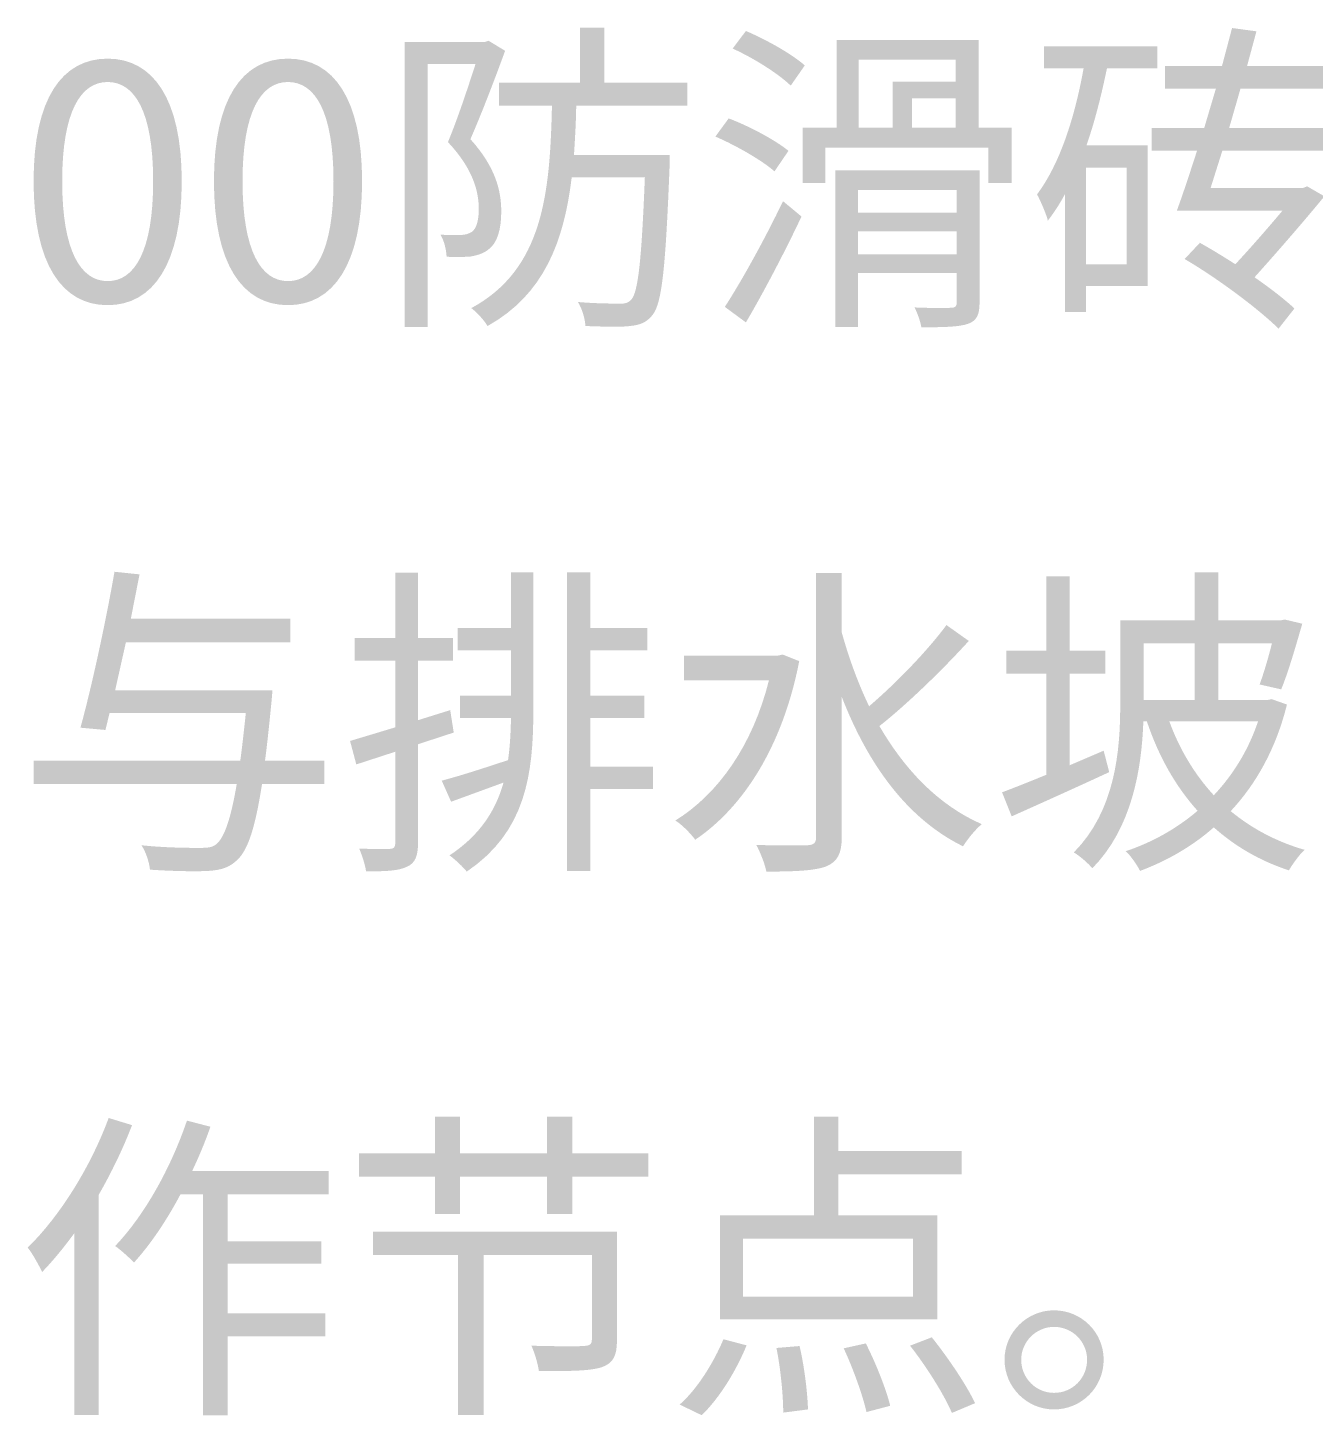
# Model space of a CAD drawing. Header units: millimetres. Extents: x -4600 to 229000, y -4300 to 19460.
# Drawn here: x 141362 to 142497, y 12972 to 14196 of the extents above; entities that cross this region are included whole.
import ezdxf

# ---------------------------------------------------------------- set-up
doc = ezdxf.new("R2010")
doc.units = ezdxf.units.MM
doc.header["$LTSCALE"] = 100
doc.layers.add('R2-LEGEND', color=7, linetype='Continuous', lineweight=18)

# ---------------------------------------------------------------- blocks, each defined once
blk = doc.blocks.new('A04_SHEET')
at = {"layer": 'R2-LEGEND'}
h = blk.add_hatch(color=256, dxfattribs=at)
edge = h.paths.add_edge_path()
edge.add_line((21848.5, 14195.9), (21848.5, 14147.5))
edge.add_line((21848.5, 14147.5), (21777.2, 14147.5))
edge.add_line((21777.2, 14147.5), (21777.2, 14127.2))
edge.add_line((21777.2, 14127.2), (21823.9, 14127.2))
edge.add_spline(control_points=[(21823.9, 14127.2), (21822.1, 14050.4), (21816.4, 13983.1), (21752.8, 13948.7)], knot_values=[0, 0, 0, 0, 1, 1, 1, 1], degree=3, periodic=0)
edge.add_spline(control_points=[(21752.8, 13948.7), (21757.7, 13945), (21764.3, 13937.8), (21767.1, 13932.9)], knot_values=[0, 0, 0, 0, 1, 1, 1, 1], degree=3, periodic=0)
edge.add_spline(control_points=[(21767.1, 13932.9), (21817, 13960.7), (21834.5, 14007.7), (21841.3, 14063.9)], knot_values=[0, 0, 0, 0, 1, 1, 1, 1], degree=3, periodic=0)
edge.add_line((21841.3, 14063.9), (21905.8, 14063.9))
edge.add_spline(control_points=[(21905.8, 14063.9), (21902.9, 13990.2), (21899.8, 13962.7), (21893.8, 13956.1)], knot_values=[0, 0, 0, 0, 1, 1, 1, 1], degree=3, periodic=0)
edge.add_spline(control_points=[(21893.8, 13956.1), (21890.9, 13953.3), (21888.3, 13952.4), (21883.2, 13952.7)], knot_values=[0, 0, 0, 0, 1, 1, 1, 1], degree=3, periodic=0)
edge.add_spline(control_points=[(21883.2, 13952.7), (21877.4, 13952.7), (21862.5, 13952.7), (21846.8, 13954.1)], knot_values=[0, 0, 0, 0, 1, 1, 1, 1], degree=3, periodic=0)
edge.add_spline(control_points=[(21846.8, 13954.1), (21850.5, 13948.1), (21853.1, 13939.2), (21853.4, 13932.9)], knot_values=[0, 0, 0, 0, 1, 1, 1, 1], degree=3, periodic=0)
edge.add_spline(control_points=[(21853.4, 13932.9), (21868.6, 13932.4), (21884.3, 13931.8), (21892.6, 13932.9)], knot_values=[0, 0, 0, 0, 1, 1, 1, 1], degree=3, periodic=0)
edge.add_spline(control_points=[(21892.6, 13932.9), (21901.5, 13933.8), (21906.9, 13935.8), (21912.4, 13942.4), (21921, 13952.7), (21924.1, 13984.8), (21927.6, 14073.6)], knot_values=[0, 0, 0, 0, 1, 1, 1, 2, 2, 2, 2], degree=3, periodic=0)
edge.add_spline(control_points=[(21927.6, 14073.6), (21927.6, 14076.8), (21927.6, 14083.6), (21927.6, 14083.6)], knot_values=[0, 0, 0, 0, 1, 1, 1, 1], degree=3, periodic=0)
edge.add_line((21927.6, 14083.6), (21843.3, 14083.6))
edge.add_spline(control_points=[(21843.3, 14083.6), (21844.2, 14097.7), (21845.1, 14112.3), (21845.3, 14127.2)], knot_values=[0, 0, 0, 0, 1, 1, 1, 1], degree=3, periodic=0)
edge.add_line((21845.3, 14127.2), (21943.3, 14127.2))
edge.add_line((21943.3, 14127.2), (21943.3, 14147.5))
edge.add_line((21943.3, 14147.5), (21870, 14147.5))
edge.add_line((21870, 14147.5), (21870, 14195.9))
edge.add_line((21870, 14195.9), (21848.5, 14195.9))
h = blk.add_hatch(color=256, dxfattribs=at)
edge = h.paths.add_edge_path()
edge.add_line((22352.7, 14107.4), (22352.7, 14087.4))
edge.add_line((22352.7, 14087.4), (22392.6, 14087.4))
edge.add_spline(control_points=[(22392.6, 14087.4), (22386.2, 14067.6), (22380.2, 14049.3), (22374.8, 14034.6)], knot_values=[0, 0, 0, 0, 1, 1, 1, 1], degree=3, periodic=0)
edge.add_line((22374.8, 14034.6), (22467.9, 14034.6))
edge.add_spline(control_points=[(22467.9, 14034.6), (22455.9, 14020.3), (22440.7, 14002.8), (22426.4, 13987.4)], knot_values=[0, 0, 0, 0, 1, 1, 1, 1], degree=3, periodic=0)
edge.add_spline(control_points=[(22426.4, 13987.4), (22416, 13994), (22405.4, 14000.6), (22395.1, 14006.3)], knot_values=[0, 0, 0, 0, 1, 1, 1, 1], degree=3, periodic=0)
edge.add_line((22395.1, 14006.3), (22381.7, 13992))
edge.add_spline(control_points=[(22381.7, 13992), (22411.5, 13974.5), (22447, 13947.8), (22464.5, 13930.6)], knot_values=[0, 0, 0, 0, 1, 1, 1, 1], degree=3, periodic=0)
edge.add_line((22464.5, 13930.6), (22478.5, 13948.4))
edge.add_spline(control_points=[(22478.5, 13948.4), (22469.9, 13956.4), (22457.3, 13966.2), (22443.3, 13975.9)], knot_values=[0, 0, 0, 0, 1, 1, 1, 1], degree=3, periodic=0)
edge.add_spline(control_points=[(22443.3, 13975.9), (22464.7, 13999.7), (22488.2, 14026.9), (22504.9, 14047.3)], knot_values=[0, 0, 0, 0, 1, 1, 1, 1], degree=3, periodic=0)
edge.add_line((22504.9, 14047.3), (22489.7, 14056.1))
edge.add_line((22489.7, 14056.1), (22486.2, 14054.7))
edge.add_line((22486.2, 14054.7), (22404.6, 14054.7))
edge.add_line((22404.6, 14054.7), (22414.9, 14087.4))
edge.add_line((22414.9, 14087.4), (22518, 14087.4))
edge.add_line((22518, 14087.4), (22518, 14107.4))
edge.add_line((22518, 14107.4), (22420.9, 14107.4))
edge.add_line((22420.9, 14107.4), (22430.9, 14142.1))
edge.add_line((22430.9, 14142.1), (22508.9, 14142.1))
edge.add_line((22508.9, 14142.1), (22508.9, 14162.1))
edge.add_line((22508.9, 14162.1), (22436.7, 14162.1))
edge.add_line((22436.7, 14162.1), (22445, 14192.8))
edge.add_line((22445, 14192.8), (22423.5, 14195.7))
edge.add_line((22423.5, 14195.7), (22414.6, 14162.1))
edge.add_line((22414.6, 14162.1), (22364.5, 14162.1))
edge.add_line((22364.5, 14162.1), (22364.5, 14142.1))
edge.add_line((22364.5, 14142.1), (22409.2, 14142.1))
edge.add_line((22409.2, 14142.1), (22398.9, 14107.4))
edge.add_line((22398.9, 14107.4), (22352.7, 14107.4))
h = blk.add_hatch(color=256, dxfattribs=at)
edge = h.paths.add_edge_path()
edge.add_line((21694.1, 14183.3), (21694.1, 13932.1))
edge.add_line((21694.1, 13932.1), (21714.4, 13932.1))
edge.add_line((21714.4, 13932.1), (21714.4, 14163.9))
edge.add_line((21714.4, 14163.9), (21756.5, 14163.9))
edge.add_spline(control_points=[(21756.5, 14163.9), (21749.9, 14143.5), (21741.1, 14116.6), (21732.2, 14095.1)], knot_values=[0, 0, 0, 0, 1, 1, 1, 1], degree=3, periodic=0)
edge.add_spline(control_points=[(21732.2, 14095.1), (21754, 14071.9), (21759.4, 14052.1), (21759.4, 14036.1), (21759.4, 14027.2), (21757.7, 14019.2), (21753.4, 14016)], knot_values=[0, 0, 0, 0, 1, 1, 1, 2, 2, 2, 2], degree=3, periodic=0)
edge.add_spline(control_points=[(21753.4, 14016), (21750.5, 14014.3), (21747.4, 14013.2), (21743.6, 14013.2), (21738.5, 14013.2), (21732.5, 14013.2), (21725.6, 14013.4)], knot_values=[0, 0, 0, 0, 1, 1, 1, 2, 2, 2, 2], degree=3, periodic=0)
edge.add_spline(control_points=[(21725.6, 14013.4), (21729, 14008), (21730.8, 13999.7), (21731, 13994)], knot_values=[0, 0, 0, 0, 1, 1, 1, 1], degree=3, periodic=0)
edge.add_spline(control_points=[(21731, 13994), (21737.9, 13993.7), (21745.6, 13993.7), (21752, 13994.2)], knot_values=[0, 0, 0, 0, 1, 1, 1, 1], degree=3, periodic=0)
edge.add_spline(control_points=[(21752, 13994.2), (21757.7, 13995.1), (21763.1, 13996.8), (21767.4, 14000)], knot_values=[0, 0, 0, 0, 1, 1, 1, 1], degree=3, periodic=0)
edge.add_spline(control_points=[(21767.4, 14000), (21775.7, 14005.7), (21779.2, 14018), (21779.2, 14033.8), (21779.2, 14052.1), (21774.3, 14073), (21752, 14097.7)], knot_values=[0, 0, 0, 0, 1, 1, 1, 2, 2, 2, 2], degree=3, periodic=0)
edge.add_spline(control_points=[(21752, 14097.7), (21762.3, 14121.2), (21773.7, 14151.2), (21782.6, 14175.6)], knot_values=[0, 0, 0, 0, 1, 1, 1, 1], degree=3, periodic=0)
edge.add_line((21782.6, 14175.6), (21768, 14184.5))
edge.add_line((21768, 14184.5), (21764.6, 14183.3))
edge.add_line((21764.6, 14183.3), (21694.1, 14183.3))
h = blk.add_hatch(color=256, dxfattribs=at)
edge = h.paths.add_edge_path()
edge.add_spline(control_points=[(21983.2, 14177.6), (22001.5, 14169.3), (22023.5, 14155.5), (22034.4, 14144.9)], knot_values=[0, 0, 0, 0, 1, 1, 1, 1], degree=3, periodic=0)
edge.add_line((22034.4, 14144.9), (22046.8, 14162.7))
edge.add_spline(control_points=[(22046.8, 14162.7), (22035.6, 14172.7), (22013.2, 14185.3), (21994.9, 14193.1)], knot_values=[0, 0, 0, 0, 1, 1, 1, 1], degree=3, periodic=0)
edge.add_line((21994.9, 14193.1), (21983.2, 14177.6))
h = blk.add_hatch(color=256, dxfattribs=at)
h.paths.add_polyline_path([(22074.8, 14185.1), (22074.8, 14107.7), (22045, 14107.7), (22045, 14059), (22064.8, 14059), (22064.8, 14090.2), (22208.6, 14090.2), (22208.6, 14059), (22229.2, 14059), (22229.2, 14107.7), (22200, 14107.7), (22200, 14185.1), (22074.8, 14185.1)])
h.paths.add_polyline_path([(22124.4, 14148.4), (22124.4, 14107.7), (22094.3, 14107.7), (22094.3, 14167.9), (22179.7, 14167.9), (22179.7, 14148.4), (22124.4, 14148.4)], flags=0)
h.paths.add_polyline_path([(22141.3, 14107.7), (22141.3, 14133.8), (22179.7, 14133.8), (22179.7, 14107.7), (22141.3, 14107.7)], flags=0)
h = blk.add_hatch(color=256, dxfattribs=at)
edge = h.paths.add_edge_path()
edge.add_line((22257.6, 14179.6), (22257.6, 14160.1))
edge.add_line((22257.6, 14160.1), (22292.6, 14160.1))
edge.add_spline(control_points=[(22292.6, 14160.1), (22284.8, 14116.6), (22271.7, 14075.9), (22251.6, 14049)], knot_values=[0, 0, 0, 0, 1, 1, 1, 1], degree=3, periodic=0)
edge.add_spline(control_points=[(22251.6, 14049), (22254.7, 14043.2), (22259.9, 14031.2), (22261.1, 14025.8)], knot_values=[0, 0, 0, 0, 1, 1, 1, 1], degree=3, periodic=0)
edge.add_spline(control_points=[(22261.1, 14025.8), (22266.5, 14032.9), (22271.7, 14040.7), (22276.2, 14049.3)], knot_values=[0, 0, 0, 0, 1, 1, 1, 1], degree=3, periodic=0)
edge.add_line((22276.2, 14049.3), (22276.2, 13945.3))
edge.add_line((22276.2, 13945.3), (22294.6, 13945.3))
edge.add_line((22294.6, 13945.3), (22294.6, 13968.2))
edge.add_line((22294.6, 13968.2), (22349, 13968.2))
edge.add_line((22349, 13968.2), (22349, 14092.2))
edge.add_line((22349, 14092.2), (22295.1, 14092.2))
edge.add_spline(control_points=[(22295.1, 14092.2), (22302.6, 14113.4), (22308.3, 14136.6), (22313.2, 14160.1)], knot_values=[0, 0, 0, 0, 1, 1, 1, 1], degree=3, periodic=0)
edge.add_line((22313.2, 14160.1), (22357.6, 14160.1))
edge.add_line((22357.6, 14160.1), (22357.6, 14179.6))
edge.add_line((22357.6, 14179.6), (22257.6, 14179.6))
h.paths.add_polyline_path([(22294.6, 14072.7), (22330.7, 14072.7), (22330.7, 13987.4), (22294.6, 13987.4), (22294.6, 14072.7)], flags=0)
h = blk.add_hatch(color=256, dxfattribs=at)
edge = h.paths.add_edge_path()
edge.add_spline(control_points=[(21432.2, 13951.3), (21472, 13951.3), (21497.5, 13987.4), (21497.5, 14060.7), (21497.5, 14133.5), (21472, 14168.7), (21432.2, 14168.7), (21392.1, 14168.7), (21366.9, 14133.5), (21366.9, 14060.7), (21366.9, 13987.4), (21392.1, 13951.3), (21432.2, 13951.3)], knot_values=[0, 0, 0, 0, 1, 1, 1, 2, 2, 2, 3, 3, 3, 4, 4, 4, 4], degree=3, periodic=0)
edge = h.paths.add_edge_path(flags=0)
edge.add_spline(control_points=[(21432.2, 13972.5), (21408.4, 13972.5), (21392.1, 13999.1), (21392.1, 14060.7), (21392.1, 14122), (21408.4, 14148.1), (21432.2, 14148.1), (21456, 14148.1), (21472.3, 14122), (21472.3, 14060.7), (21472.3, 13999.1), (21456, 13972.5), (21432.2, 13972.5)], knot_values=[0, 0, 0, 0, 1, 1, 1, 2, 2, 2, 3, 3, 3, 4, 4, 4, 4], degree=3, periodic=0)
h = blk.add_hatch(color=256, dxfattribs=at)
edge = h.paths.add_edge_path()
edge.add_spline(control_points=[(21591.2, 13951.3), (21631.1, 13951.3), (21656.5, 13987.4), (21656.5, 14060.7), (21656.5, 14133.5), (21631.1, 14168.7), (21591.2, 14168.7), (21551.1, 14168.7), (21525.9, 14133.5), (21525.9, 14060.7), (21525.9, 13987.4), (21551.1, 13951.3), (21591.2, 13951.3)], knot_values=[0, 0, 0, 0, 1, 1, 1, 2, 2, 2, 3, 3, 3, 4, 4, 4, 4], degree=3, periodic=0)
edge = h.paths.add_edge_path(flags=0)
edge.add_spline(control_points=[(21591.2, 13972.5), (21567.4, 13972.5), (21551.1, 13999.1), (21551.1, 14060.7), (21551.1, 14122), (21567.4, 14148.1), (21591.2, 14148.1), (21615, 14148.1), (21631.3, 14122), (21631.3, 14060.7), (21631.3, 13999.1), (21615, 13972.5), (21591.2, 13972.5)], knot_values=[0, 0, 0, 0, 1, 1, 1, 2, 2, 2, 3, 3, 3, 4, 4, 4, 4], degree=3, periodic=0)
h = blk.add_hatch(color=256, dxfattribs=at)
edge = h.paths.add_edge_path()
edge.add_spline(control_points=[(21968, 14100), (21986.6, 14091.9), (22008.9, 14079.1), (22020.1, 14069.3)], knot_values=[0, 0, 0, 0, 1, 1, 1, 1], degree=3, periodic=0)
edge.add_line((22020.1, 14069.3), (22032.4, 14087.4))
edge.add_spline(control_points=[(22032.4, 14087.4), (22021, 14096.8), (21998, 14109.1), (21979.7, 14116)], knot_values=[0, 0, 0, 0, 1, 1, 1, 1], degree=3, periodic=0)
edge.add_line((21979.7, 14116), (21968, 14100))
h = blk.add_hatch(color=256, dxfattribs=at)
edge = h.paths.add_edge_path()
edge.add_line((22073.7, 14070.2), (22073.7, 13932.1))
edge.add_line((22073.7, 13932.1), (22093.7, 13932.1))
edge.add_line((22093.7, 13932.1), (22093.7, 13979.6))
edge.add_line((22093.7, 13979.6), (22180.8, 13979.6))
edge.add_line((22180.8, 13979.6), (22180.8, 13953.9))
edge.add_spline(control_points=[(22180.8, 13953.9), (22180.8, 13950.1), (22179.4, 13949), (22175.7, 13949)], knot_values=[0, 0, 0, 0, 1, 1, 1, 1], degree=3, periodic=0)
edge.add_spline(control_points=[(22175.7, 13949), (22171.7, 13948.7), (22157.9, 13948.7), (22143.6, 13949.3)], knot_values=[0, 0, 0, 0, 1, 1, 1, 1], degree=3, periodic=0)
edge.add_spline(control_points=[(22143.6, 13949.3), (22146.2, 13944.1), (22148.7, 13937), (22149.6, 13931.8)], knot_values=[0, 0, 0, 0, 1, 1, 1, 1], degree=3, periodic=0)
edge.add_spline(control_points=[(22149.6, 13931.8), (22170.2, 13931.8), (22182.8, 13932.1), (22190.9, 13934.9), (22198.6, 13937.8), (22200.9, 13943), (22200.9, 13953.9)], knot_values=[0, 0, 0, 0, 1, 1, 1, 2, 2, 2, 2], degree=3, periodic=0)
edge.add_line((22200.9, 13953.9), (22200.9, 14070.2))
edge.add_line((22200.9, 14070.2), (22073.7, 14070.2))
h.paths.add_polyline_path([(22093.7, 14016.3), (22180.8, 14016.3), (22180.8, 13996), (22093.7, 13996), (22093.7, 14016.3)], flags=0)
h.paths.add_polyline_path([(22093.7, 14032.9), (22093.7, 14053), (22180.8, 14053), (22180.8, 14032.9), (22093.7, 14032.9)], flags=0)
h = blk.add_hatch(color=256, dxfattribs=at)
edge = h.paths.add_edge_path()
edge.add_line((21976.3, 13949.8), (21994.9, 13936.1))
edge.add_spline(control_points=[(21994.9, 13936.1), (22010.7, 13963), (22029.6, 13999.1), (22043.9, 14029.5)], knot_values=[0, 0, 0, 0, 1, 1, 1, 1], degree=3, periodic=0)
edge.add_line((22043.9, 14029.5), (22027.6, 14043))
edge.add_spline(control_points=[(22027.6, 14043), (22011.8, 14010), (21990.9, 13972.2), (21976.3, 13949.8)], knot_values=[0, 0, 0, 0, 1, 1, 1, 1], degree=3, periodic=0)
h = blk.add_hatch(color=256, dxfattribs=at)
edge = h.paths.add_edge_path()
edge.add_spline(control_points=[(21438.2, 13716.2), (21430.8, 13673.3), (21417.9, 13613.7), (21408.2, 13578.7)], knot_values=[0, 0, 0, 0, 1, 1, 1, 1], degree=3, periodic=0)
edge.add_line((21408.2, 13578.7), (21430.2, 13576.7))
edge.add_line((21430.2, 13576.7), (21433.9, 13591.6))
edge.add_line((21433.9, 13591.6), (21554, 13591.6))
edge.add_spline(control_points=[(21554, 13591.6), (21552.3, 13575.6), (21550.8, 13561.8), (21549.1, 13549.5)], knot_values=[0, 0, 0, 0, 1, 1, 1, 1], degree=3, periodic=0)
edge.add_line((21549.1, 13549.5), (21366.9, 13549.5))
edge.add_line((21366.9, 13549.5), (21366.9, 13529.1))
edge.add_line((21366.9, 13529.1), (21546, 13529.1))
edge.add_spline(control_points=[(21546, 13529.1), (21540.8, 13498.2), (21535.1, 13482.2), (21528.2, 13476.1)], knot_values=[0, 0, 0, 0, 1, 1, 1, 1], degree=3, periodic=0)
edge.add_spline(control_points=[(21528.2, 13476.1), (21524.5, 13473), (21520.5, 13472.7), (21513.3, 13472.7), (21505.3, 13472.7), (21483.8, 13472.7), (21462, 13475)], knot_values=[0, 0, 0, 0, 1, 1, 1, 2, 2, 2, 2], degree=3, periodic=0)
edge.add_spline(control_points=[(21462, 13475), (21466, 13469), (21468.9, 13459.8), (21469.5, 13453.5)], knot_values=[0, 0, 0, 0, 1, 1, 1, 1], degree=3, periodic=0)
edge.add_spline(control_points=[(21469.5, 13453.5), (21490.1, 13452.1), (21510.7, 13451.8), (21521, 13452.4)], knot_values=[0, 0, 0, 0, 1, 1, 1, 1], degree=3, periodic=0)
edge.add_spline(control_points=[(21521, 13452.4), (21532.5, 13453.2), (21539.4, 13455.2), (21546.8, 13462.4), (21556, 13471.3), (21562.3, 13490.5), (21568.3, 13529.1)], knot_values=[0, 0, 0, 0, 1, 1, 1, 2, 2, 2, 2], degree=3, periodic=0)
edge.add_line((21568.3, 13529.1), (21623.3, 13529.1))
edge.add_line((21623.3, 13529.1), (21623.3, 13549.5))
edge.add_line((21623.3, 13549.5), (21570.9, 13549.5))
edge.add_spline(control_points=[(21570.9, 13549.5), (21572.9, 13564.4), (21574.6, 13581.3), (21576.6, 13601.1), (21576.9, 13604.2), (21577.5, 13611.7), (21577.5, 13611.7)], knot_values=[0, 0, 0, 0, 1, 1, 1, 2, 2, 2, 2], degree=3, periodic=0)
edge.add_line((21577.5, 13611.7), (21438.8, 13611.7))
edge.add_line((21438.8, 13611.7), (21448.3, 13654.1))
edge.add_line((21448.3, 13654.1), (21593.2, 13654.1))
edge.add_line((21593.2, 13654.1), (21593.2, 13674.7))
edge.add_line((21593.2, 13674.7), (21452.6, 13674.7))
edge.add_line((21452.6, 13674.7), (21460.3, 13713.9))
edge.add_line((21460.3, 13713.9), (21438.2, 13716.2))
h = blk.add_hatch(color=256, dxfattribs=at)
edge = h.paths.add_edge_path()
edge.add_line((21685.8, 13715.4), (21685.8, 13657.8))
edge.add_line((21685.8, 13657.8), (21650, 13657.8))
edge.add_line((21650, 13657.8), (21650, 13637.7))
edge.add_line((21650, 13637.7), (21685.8, 13637.7))
edge.add_line((21685.8, 13637.7), (21685.8, 13579))
edge.add_line((21685.8, 13579), (21645.9, 13567))
edge.add_line((21645.9, 13567), (21651.4, 13546.3))
edge.add_line((21651.4, 13546.3), (21685.8, 13557.5))
edge.add_line((21685.8, 13557.5), (21685.8, 13477))
edge.add_spline(control_points=[(21685.8, 13477), (21685.8, 13473), (21684.3, 13471.8), (21680.9, 13471.8)], knot_values=[0, 0, 0, 0, 1, 1, 1, 1], degree=3, periodic=0)
edge.add_spline(control_points=[(21680.9, 13471.8), (21677.5, 13471.6), (21666.3, 13471.6), (21654, 13472.1)], knot_values=[0, 0, 0, 0, 1, 1, 1, 1], degree=3, periodic=0)
edge.add_spline(control_points=[(21654, 13472.1), (21656.5, 13466.1), (21659.4, 13457.2), (21660, 13452.1)], knot_values=[0, 0, 0, 0, 1, 1, 1, 1], degree=3, periodic=0)
edge.add_spline(control_points=[(21660, 13452.1), (21678.3, 13451.8), (21689.2, 13452.7), (21696.1, 13456.1)], knot_values=[0, 0, 0, 0, 1, 1, 1, 1], degree=3, periodic=0)
edge.add_spline(control_points=[(21696.1, 13456.1), (21703.2, 13459.2), (21705.8, 13465.3), (21705.8, 13477)], knot_values=[0, 0, 0, 0, 1, 1, 1, 1], degree=3, periodic=0)
edge.add_line((21705.8, 13477), (21705.8, 13564.1))
edge.add_line((21705.8, 13564.1), (21737.3, 13574.4))
edge.add_line((21737.3, 13574.4), (21734.2, 13594.2))
edge.add_line((21734.2, 13594.2), (21705.8, 13585.3))
edge.add_line((21705.8, 13585.3), (21705.8, 13637.7))
edge.add_line((21705.8, 13637.7), (21736.8, 13637.7))
edge.add_line((21736.8, 13637.7), (21736.8, 13657.8))
edge.add_line((21736.8, 13657.8), (21705.8, 13657.8))
edge.add_line((21705.8, 13657.8), (21705.8, 13715.4))
edge.add_line((21705.8, 13715.4), (21685.8, 13715.4))
h = blk.add_hatch(color=256, dxfattribs=at)
edge = h.paths.add_edge_path()
edge.add_line((21726.7, 13532), (21735, 13513.4))
edge.add_line((21735, 13513.4), (21781.2, 13530.3))
edge.add_spline(control_points=[(21781.2, 13530.3), (21774.3, 13505.7), (21760.5, 13483.9), (21733.6, 13466.1)], knot_values=[0, 0, 0, 0, 1, 1, 1, 1], degree=3, periodic=0)
edge.add_spline(control_points=[(21733.6, 13466.1), (21738.2, 13462.7), (21745.4, 13456.1), (21748.8, 13451.8)], knot_values=[0, 0, 0, 0, 1, 1, 1, 1], degree=3, periodic=0)
edge.add_spline(control_points=[(21748.8, 13451.8), (21800.9, 13487), (21807.5, 13537.5), (21807.5, 13594.8)], knot_values=[0, 0, 0, 0, 1, 1, 1, 1], degree=3, periodic=0)
edge.add_line((21807.5, 13594.8), (21807.5, 13715.7))
edge.add_line((21807.5, 13715.7), (21787.8, 13715.7))
edge.add_line((21787.8, 13715.7), (21787.8, 13666.7))
edge.add_line((21787.8, 13666.7), (21740.8, 13666.7))
edge.add_line((21740.8, 13666.7), (21740.8, 13646.9))
edge.add_line((21740.8, 13646.9), (21787.8, 13646.9))
edge.add_line((21787.8, 13646.9), (21787.8, 13606.8))
edge.add_line((21787.8, 13606.8), (21742.8, 13606.8))
edge.add_line((21742.8, 13606.8), (21742.8, 13587.3))
edge.add_line((21742.8, 13587.3), (21787.8, 13587.3))
edge.add_spline(control_points=[(21787.8, 13587.3), (21787.5, 13574.4), (21786.9, 13561.8), (21785.2, 13550.1)], knot_values=[0, 0, 0, 0, 1, 1, 1, 1], degree=3, periodic=0)
edge.add_spline(control_points=[(21785.2, 13550.1), (21763.4, 13542.9), (21742.2, 13536), (21726.7, 13532)], knot_values=[0, 0, 0, 0, 1, 1, 1, 1], degree=3, periodic=0)
for points in [[(21837.3, 13715.7), (21837.3, 13452.4), (21857.7, 13452.4), (21857.7, 13524.6), (21913, 13524.6), (21913, 13544.3), (21857.7, 13544.3), (21857.7, 13587.3), (21905.2, 13587.3), (21905.2, 13606.8), (21857.7, 13606.8), (21857.7, 13646.9), (21908.1, 13646.9), (21908.1, 13666.7), (21857.7, 13666.7), (21857.7, 13715.7), (21837.3, 13715.7)], [(21819.6, 13235.7), (21819.6, 13203.3), (21742.8, 13203.3), (21742.8, 13235.7), (21720.7, 13235.7), (21720.7, 13203.3), (21653.7, 13203.3), (21653.7, 13182.7), (21720.7, 13182.7), (21720.7, 13149.7), (21742.8, 13149.7), (21742.8, 13182.7), (21819.6, 13182.7), (21819.6, 13149.7), (21841.9, 13149.7), (21841.9, 13182.7), (21908.9, 13182.7), (21908.9, 13203.3), (21841.9, 13203.3), (21841.9, 13235.7), (21819.6, 13235.7)]]:
    blk.add_hatch(color=256, dxfattribs=at).paths.add_polyline_path(points)
h = blk.add_hatch(color=256, dxfattribs=at)
edge = h.paths.add_edge_path()
edge.add_spline(control_points=[(22171.7, 13669.2), (22154.8, 13646.3), (22127, 13617.7), (22103.5, 13597.6)], knot_values=[0, 0, 0, 0, 1, 1, 1, 1], degree=3, periodic=0)
edge.add_spline(control_points=[(22103.5, 13597.6), (22093.7, 13618), (22085.7, 13640), (22079.4, 13662.7)], knot_values=[0, 0, 0, 0, 1, 1, 1, 1], degree=3, periodic=0)
edge.add_line((22079.4, 13662.7), (22079.4, 13715.1))
edge.add_line((22079.4, 13715.1), (22056.8, 13715.1))
edge.add_line((22056.8, 13715.1), (22056.8, 13482.4))
edge.add_spline(control_points=[(22056.8, 13482.4), (22056.8, 13477), (22054.8, 13475.3), (22049, 13475), (22043.3, 13474.7), (22025, 13474.7), (22004.1, 13475.3)], knot_values=[0, 0, 0, 0, 1, 1, 1, 2, 2, 2, 2], degree=3, periodic=0)
edge.add_spline(control_points=[(22004.1, 13475.3), (22007.5, 13469), (22011.8, 13458.1), (22012.9, 13451.8)], knot_values=[0, 0, 0, 0, 1, 1, 1, 1], degree=3, periodic=0)
edge.add_spline(control_points=[(22012.9, 13451.8), (22039.6, 13451.8), (22055.9, 13452.7), (22065.7, 13456.4)], knot_values=[0, 0, 0, 0, 1, 1, 1, 1], degree=3, periodic=0)
edge.add_spline(control_points=[(22065.7, 13456.4), (22075.4, 13460.4), (22079.4, 13467.3), (22079.4, 13482.4)], knot_values=[0, 0, 0, 0, 1, 1, 1, 1], degree=3, periodic=0)
edge.add_line((22079.4, 13482.4), (22079.4, 13605.9))
edge.add_spline(control_points=[(22079.4, 13605.9), (22102.3, 13546.9), (22136.7, 13498.5), (22186.3, 13474.1)], knot_values=[0, 0, 0, 0, 1, 1, 1, 1], degree=3, periodic=0)
edge.add_spline(control_points=[(22186.3, 13474.1), (22190.3, 13480.4), (22197.4, 13489.3), (22202.9, 13493.6)], knot_values=[0, 0, 0, 0, 1, 1, 1, 1], degree=3, periodic=0)
edge.add_spline(control_points=[(22202.9, 13493.6), (22164.8, 13510.2), (22135, 13541.5), (22112.6, 13580.1)], knot_values=[0, 0, 0, 0, 1, 1, 1, 1], degree=3, periodic=0)
edge.add_spline(control_points=[(22112.6, 13580.1), (22137.6, 13599.9), (22168.5, 13630), (22191.4, 13655.2)], knot_values=[0, 0, 0, 0, 1, 1, 1, 1], degree=3, periodic=0)
edge.add_line((22191.4, 13655.2), (22171.7, 13669.2))
h = blk.add_hatch(color=256, dxfattribs=at)
edge = h.paths.add_edge_path()
edge.add_line((22220.7, 13521.7), (22229.2, 13500.5))
edge.add_spline(control_points=[(22229.2, 13500.5), (22253.6, 13511.4), (22285.4, 13525.7), (22315.2, 13539.5)], knot_values=[0, 0, 0, 0, 1, 1, 1, 1], degree=3, periodic=0)
edge.add_line((22315.2, 13539.5), (22310.3, 13558.4))
edge.add_line((22310.3, 13558.4), (22280.2, 13545.5))
edge.add_line((22280.2, 13545.5), (22280.2, 13626.3))
edge.add_line((22280.2, 13626.3), (22311.8, 13626.3))
edge.add_line((22311.8, 13626.3), (22311.8, 13646.6))
edge.add_line((22311.8, 13646.6), (22280.2, 13646.6))
edge.add_line((22280.2, 13646.6), (22280.2, 13712.2))
edge.add_line((22280.2, 13712.2), (22259.9, 13712.2))
edge.add_line((22259.9, 13712.2), (22259.9, 13646.6))
edge.add_line((22259.9, 13646.6), (22224.4, 13646.6))
edge.add_line((22224.4, 13646.6), (22224.4, 13626.3))
edge.add_line((22224.4, 13626.3), (22259.9, 13626.3))
edge.add_line((22259.9, 13626.3), (22259.9, 13537.2))
edge.add_spline(control_points=[(22259.9, 13537.2), (22245, 13531.2), (22231.5, 13525.7), (22220.7, 13521.7)], knot_values=[0, 0, 0, 0, 1, 1, 1, 1], degree=3, periodic=0)
h = blk.add_hatch(color=256, dxfattribs=at)
edge = h.paths.add_edge_path()
edge.add_line((22324.9, 13673.3), (22324.9, 13598.8))
edge.add_spline(control_points=[(22324.9, 13598.8), (22324.9, 13558.4), (22320.6, 13505.7), (22284, 13468.7)], knot_values=[0, 0, 0, 0, 1, 1, 1, 1], degree=3, periodic=0)
edge.add_spline(control_points=[(22284, 13468.7), (22288.6, 13466.1), (22296.9, 13459), (22300.3, 13454.7)], knot_values=[0, 0, 0, 0, 1, 1, 1, 1], degree=3, periodic=0)
edge.add_spline(control_points=[(22300.3, 13454.7), (22335.3, 13490.2), (22343.8, 13542.3), (22345.3, 13584.2)], knot_values=[0, 0, 0, 0, 1, 1, 1, 1], degree=3, periodic=0)
edge.add_line((22345.3, 13584.2), (22348.4, 13584.2))
edge.add_spline(control_points=[(22348.4, 13584.2), (22358.7, 13553.5), (22373.6, 13527.1), (22393.1, 13505.4)], knot_values=[0, 0, 0, 0, 1, 1, 1, 1], degree=3, periodic=0)
edge.add_spline(control_points=[(22393.1, 13505.4), (22374.2, 13489.3), (22352.4, 13477.3), (22329.8, 13469.8)], knot_values=[0, 0, 0, 0, 1, 1, 1, 1], degree=3, periodic=0)
edge.add_spline(control_points=[(22329.8, 13469.8), (22334.4, 13465.5), (22339.8, 13457.5), (22342.4, 13452.4)], knot_values=[0, 0, 0, 0, 1, 1, 1, 1], degree=3, periodic=0)
edge.add_spline(control_points=[(22342.4, 13452.4), (22365.9, 13461.2), (22388.3, 13473.9), (22407.4, 13490.8)], knot_values=[0, 0, 0, 0, 1, 1, 1, 1], degree=3, periodic=0)
edge.add_spline(control_points=[(22407.4, 13490.8), (22426.1, 13474.1), (22448.1, 13461.2), (22473.6, 13452.9)], knot_values=[0, 0, 0, 0, 1, 1, 1, 1], degree=3, periodic=0)
edge.add_spline(control_points=[(22473.6, 13452.9), (22476.8, 13458.4), (22482.8, 13466.7), (22487.4, 13471)], knot_values=[0, 0, 0, 0, 1, 1, 1, 1], degree=3, periodic=0)
edge.add_spline(control_points=[(22487.4, 13471), (22462.5, 13478.2), (22440.7, 13489.9), (22422.3, 13505.1)], knot_values=[0, 0, 0, 0, 1, 1, 1, 1], degree=3, periodic=0)
edge.add_spline(control_points=[(22422.3, 13505.1), (22444.7, 13529.1), (22462.2, 13560.1), (22471.9, 13599.1)], knot_values=[0, 0, 0, 0, 1, 1, 1, 1], degree=3, periodic=0)
edge.add_line((22471.9, 13599.1), (22458.4, 13603.9))
edge.add_line((22458.4, 13603.9), (22454.7, 13603.1))
edge.add_line((22454.7, 13603.1), (22411.5, 13603.1))
edge.add_line((22411.5, 13603.1), (22411.5, 13653.2))
edge.add_line((22411.5, 13653.2), (22458.7, 13653.2))
edge.add_spline(control_points=[(22458.7, 13653.2), (22455.3, 13639.7), (22451.3, 13626.3), (22447.8, 13616.8)], knot_values=[0, 0, 0, 0, 1, 1, 1, 1], degree=3, periodic=0)
edge.add_line((22447.8, 13616.8), (22466.8, 13612.5))
edge.add_spline(control_points=[(22466.8, 13612.5), (22472.8, 13626.8), (22479.6, 13650.3), (22485.4, 13670.4)], knot_values=[0, 0, 0, 0, 1, 1, 1, 1], degree=3, periodic=0)
edge.add_line((22485.4, 13670.4), (22469.9, 13674.1))
edge.add_line((22469.9, 13674.1), (22466.2, 13673.3))
edge.add_line((22466.2, 13673.3), (22411.5, 13673.3))
edge.add_line((22411.5, 13673.3), (22411.5, 13715.7))
edge.add_line((22411.5, 13715.7), (22390.5, 13715.7))
edge.add_line((22390.5, 13715.7), (22390.5, 13673.3))
edge.add_line((22390.5, 13673.3), (22324.9, 13673.3))
edge = h.paths.add_edge_path(flags=0)
edge.add_spline(control_points=[(22446.4, 13584.2), (22437.8, 13558.7), (22424.4, 13537.2), (22407.4, 13519.1)], knot_values=[0, 0, 0, 0, 1, 1, 1, 1], degree=3, periodic=0)
edge.add_spline(control_points=[(22407.4, 13519.1), (22390.5, 13537.5), (22377.4, 13559.2), (22368.2, 13584.2)], knot_values=[0, 0, 0, 0, 1, 1, 1, 1], degree=3, periodic=0)
edge.add_line((22368.2, 13584.2), (22446.4, 13584.2))
h.paths.add_polyline_path([(22390.5, 13653.2), (22390.5, 13603.1), (22345.6, 13603.1), (22345.6, 13653.2), (22390.5, 13653.2)], flags=0)
h = blk.add_hatch(color=256, dxfattribs=at)
edge = h.paths.add_edge_path()
edge.add_line((21940.2, 13642.3), (21940.2, 13620.5))
edge.add_line((21940.2, 13620.5), (22015.2, 13620.5))
edge.add_spline(control_points=[(22015.2, 13620.5), (22000.9, 13563.2), (21970.5, 13520.3), (21932.7, 13496.8)], knot_values=[0, 0, 0, 0, 1, 1, 1, 1], degree=3, periodic=0)
edge.add_spline(control_points=[(21932.7, 13496.8), (21938.2, 13493.6), (21946.5, 13485), (21950.2, 13479.9)], knot_values=[0, 0, 0, 0, 1, 1, 1, 1], degree=3, periodic=0)
edge.add_spline(control_points=[(21950.2, 13479.9), (21992.3, 13508.2), (22027.3, 13562.1), (22041.9, 13637.4)], knot_values=[0, 0, 0, 0, 1, 1, 1, 1], degree=3, periodic=0)
edge.add_line((22041.9, 13637.4), (22027.3, 13643.2))
edge.add_line((22027.3, 13643.2), (22023.3, 13642.3))
edge.add_line((22023.3, 13642.3), (21940.2, 13642.3))
h = blk.add_hatch(color=256, dxfattribs=at)
edge = h.paths.add_edge_path()
edge.add_spline(control_points=[(21433.1, 13234.5), (21417, 13191), (21390.1, 13148), (21361.7, 13120.2)], knot_values=[0, 0, 0, 0, 1, 1, 1, 1], degree=3, periodic=0)
edge.add_spline(control_points=[(21361.7, 13120.2), (21365.8, 13115.3), (21372.1, 13103.6), (21374.4, 13098.7)], knot_values=[0, 0, 0, 0, 1, 1, 1, 1], degree=3, periodic=0)
edge.add_spline(control_points=[(21374.4, 13098.7), (21384.1, 13108.7), (21393.5, 13120.2), (21402.7, 13132.8)], knot_values=[0, 0, 0, 0, 1, 1, 1, 1], degree=3, periodic=0)
edge.add_line((21402.7, 13132.8), (21402.7, 12972.7))
edge.add_line((21402.7, 12972.7), (21424.2, 12972.7))
edge.add_line((21424.2, 12972.7), (21424.2, 13166.6))
edge.add_spline(control_points=[(21424.2, 13166.6), (21435.4, 13186.1), (21445.7, 13207.3), (21453.7, 13228.2)], knot_values=[0, 0, 0, 0, 1, 1, 1, 1], degree=3, periodic=0)
edge.add_line((21453.7, 13228.2), (21433.1, 13234.5))
h = blk.add_hatch(color=256, dxfattribs=at)
edge = h.paths.add_edge_path()
edge.add_spline(control_points=[(21502.1, 13232.2), (21487.8, 13190.1), (21464.6, 13148.6), (21438.8, 13121.6)], knot_values=[0, 0, 0, 0, 1, 1, 1, 1], degree=3, periodic=0)
edge.add_spline(control_points=[(21438.8, 13121.6), (21443.7, 13118.2), (21452, 13110.7), (21455.4, 13107)], knot_values=[0, 0, 0, 0, 1, 1, 1, 1], degree=3, periodic=0)
edge.add_spline(control_points=[(21455.4, 13107), (21470, 13123.1), (21484.1, 13144), (21496.4, 13167.2)], knot_values=[0, 0, 0, 0, 1, 1, 1, 1], degree=3, periodic=0)
edge.add_line((21496.4, 13167.2), (21516.2, 13167.2))
edge.add_line((21516.2, 13167.2), (21516.2, 12972.4))
edge.add_line((21516.2, 12972.4), (21537.9, 12972.4))
edge.add_line((21537.9, 12972.4), (21537.9, 13042))
edge.add_line((21537.9, 13042), (21624.2, 13042))
edge.add_line((21624.2, 13042), (21624.2, 13062.3))
edge.add_line((21624.2, 13062.3), (21537.9, 13062.3))
edge.add_line((21537.9, 13062.3), (21537.9, 13105.9))
edge.add_line((21537.9, 13105.9), (21620.5, 13105.9))
edge.add_line((21620.5, 13105.9), (21620.5, 13125.6))
edge.add_line((21620.5, 13125.6), (21537.9, 13125.6))
edge.add_line((21537.9, 13125.6), (21537.9, 13167.2))
edge.add_line((21537.9, 13167.2), (21627, 13167.2))
edge.add_line((21627, 13167.2), (21627, 13187.8))
edge.add_line((21627, 13187.8), (21506.7, 13187.8))
edge.add_spline(control_points=[(21506.7, 13187.8), (21512.7, 13200.4), (21518.2, 13213.6), (21522.8, 13226.8)], knot_values=[0, 0, 0, 0, 1, 1, 1, 1], degree=3, periodic=0)
edge.add_line((21522.8, 13226.8), (21502.1, 13232.2))
h = blk.add_hatch(color=256, dxfattribs=at)
h.paths.add_polyline_path([(21972, 13148.6), (21972, 13056.9), (22163.6, 13056.9), (22163.6, 13148.6), (22076.3, 13148.6), (22076.3, 13184.9), (22185.1, 13184.9), (22185.1, 13205.3), (22076.3, 13205.3), (22076.3, 13235.7), (22054.8, 13235.7), (22054.8, 13148.6), (21972, 13148.6)])
h.paths.add_polyline_path([(21992.3, 13128.2), (22142.2, 13128.2), (22142.2, 13076.9), (21992.3, 13076.9), (21992.3, 13128.2)], flags=0)
h = blk.add_hatch(color=256, dxfattribs=at)
edge = h.paths.add_edge_path()
edge.add_line((21666, 13134.2), (21666, 13113.6))
edge.add_line((21666, 13113.6), (21741.1, 13113.6))
edge.add_line((21741.1, 13113.6), (21741.1, 12972.7))
edge.add_line((21741.1, 12972.7), (21763.7, 12972.7))
edge.add_line((21763.7, 12972.7), (21763.7, 13113.6))
edge.add_line((21763.7, 13113.6), (21859.1, 13113.6))
edge.add_line((21859.1, 13113.6), (21859.1, 13039.1))
edge.add_spline(control_points=[(21859.1, 13039.1), (21859.1, 13034.8), (21857.4, 13033.7), (21851.9, 13033.4), (21846.2, 13033.1), (21826.7, 13033.1), (21805.8, 13033.7)], knot_values=[0, 0, 0, 0, 1, 1, 1, 2, 2, 2, 2], degree=3, periodic=0)
edge.add_spline(control_points=[(21805.8, 13033.7), (21808.7, 13027.1), (21811.5, 13017.9), (21812.4, 13011.3)], knot_values=[0, 0, 0, 0, 1, 1, 1, 1], degree=3, periodic=0)
edge.add_spline(control_points=[(21812.4, 13011.3), (21839.6, 13011.3), (21857.4, 13011.3), (21868, 13014.8)], knot_values=[0, 0, 0, 0, 1, 1, 1, 1], degree=3, periodic=0)
edge.add_spline(control_points=[(21868, 13014.8), (21878.3, 13018.5), (21881.2, 13025.4), (21881.2, 13038.5)], knot_values=[0, 0, 0, 0, 1, 1, 1, 1], degree=3, periodic=0)
edge.add_line((21881.2, 13038.5), (21881.2, 13134.2))
edge.add_line((21881.2, 13134.2), (21666, 13134.2))
h = blk.add_hatch(color=256, dxfattribs=at)
edge = h.paths.add_edge_path()
edge.add_spline(control_points=[(22266.5, 13064.9), (22242.7, 13064.9), (22222.9, 13045.4), (22222.9, 13021.4), (22222.9, 12997), (22242.7, 12977.5), (22266.5, 12977.5), (22290.8, 12977.5), (22310.3, 12997), (22310.3, 13021.4), (22310.3, 13045.4), (22290.8, 13064.9), (22266.5, 13064.9)], knot_values=[0, 0, 0, 0, 1, 1, 1, 2, 2, 2, 3, 3, 3, 4, 4, 4, 4], degree=3, periodic=0)
edge = h.paths.add_edge_path(flags=0)
edge.add_spline(control_points=[(22266.5, 12992.1), (22250.7, 12992.1), (22237.6, 13005), (22237.6, 13021.4), (22237.6, 13037.1), (22250.7, 13050.3), (22266.5, 13050.3), (22282.8, 13050.3), (22295.7, 13037.1), (22295.7, 13021.4), (22295.7, 13005), (22282.8, 12992.1), (22266.5, 12992.1)], knot_values=[0, 0, 0, 0, 1, 1, 1, 2, 2, 2, 3, 3, 3, 4, 4, 4, 4], degree=3, periodic=0)
h = blk.add_hatch(color=256, dxfattribs=at)
edge = h.paths.add_edge_path()
edge.add_spline(control_points=[(21975.1, 13039.4), (21966.2, 13018.2), (21951.6, 12995), (21936.5, 12981.8)], knot_values=[0, 0, 0, 0, 1, 1, 1, 1], degree=3, periodic=0)
edge.add_line((21936.5, 12981.8), (21955.9, 12972.4))
edge.add_spline(control_points=[(21955.9, 12972.4), (21971.7, 12987.6), (21986.3, 13011.6), (21995.5, 13034)], knot_values=[0, 0, 0, 0, 1, 1, 1, 1], degree=3, periodic=0)
edge.add_line((21995.5, 13034), (21975.1, 13039.4))
h = blk.add_hatch(color=256, dxfattribs=at)
edge = h.paths.add_edge_path()
edge.add_spline(control_points=[(22021.8, 13031.7), (22025.6, 13013), (22027.8, 12989), (22027.8, 12974.7)], knot_values=[0, 0, 0, 0, 1, 1, 1, 1], degree=3, periodic=0)
edge.add_line((22027.8, 12974.7), (22049.6, 12977.5))
edge.add_spline(control_points=[(22049.6, 12977.5), (22049.3, 12991.3), (22046.5, 13015.1), (22042.2, 13033.4)], knot_values=[0, 0, 0, 0, 1, 1, 1, 1], degree=3, periodic=0)
edge.add_line((22042.2, 13033.4), (22021.8, 13031.7))
h = blk.add_hatch(color=256, dxfattribs=at)
edge = h.paths.add_edge_path()
edge.add_spline(control_points=[(22081.1, 13031.4), (22089.4, 13013.6), (22098, 12989.6), (22101.2, 12975.2)], knot_values=[0, 0, 0, 0, 1, 1, 1, 1], degree=3, periodic=0)
edge.add_line((22101.2, 12975.2), (22122.1, 12980.7))
edge.add_spline(control_points=[(22122.1, 12980.7), (22118.7, 12995), (22109.5, 13018.2), (22100.6, 13035.7)], knot_values=[0, 0, 0, 0, 1, 1, 1, 1], degree=3, periodic=0)
edge.add_line((22100.6, 13035.7), (22081.1, 13031.4))
h = blk.add_hatch(color=256, dxfattribs=at)
edge = h.paths.add_edge_path()
edge.add_spline(control_points=[(22139.6, 13033.7), (22153.9, 13015.6), (22169.9, 12990.1), (22176.5, 12974.4)], knot_values=[0, 0, 0, 0, 1, 1, 1, 1], degree=3, periodic=0)
edge.add_line((22176.5, 12974.4), (22196.9, 12983))
edge.add_spline(control_points=[(22196.9, 12983), (22189.7, 12998.7), (22173.1, 13023.1), (22158.8, 13041.1)], knot_values=[0, 0, 0, 0, 1, 1, 1, 1], degree=3, periodic=0)
edge.add_line((22158.8, 13041.1), (22139.6, 13033.7))

msp = doc.modelspace()

# ---------------------------------------------------------------- block references
msp.add_blockref('A04_SHEET', (120000, 0))

doc.saveas('drawing.dxf')
